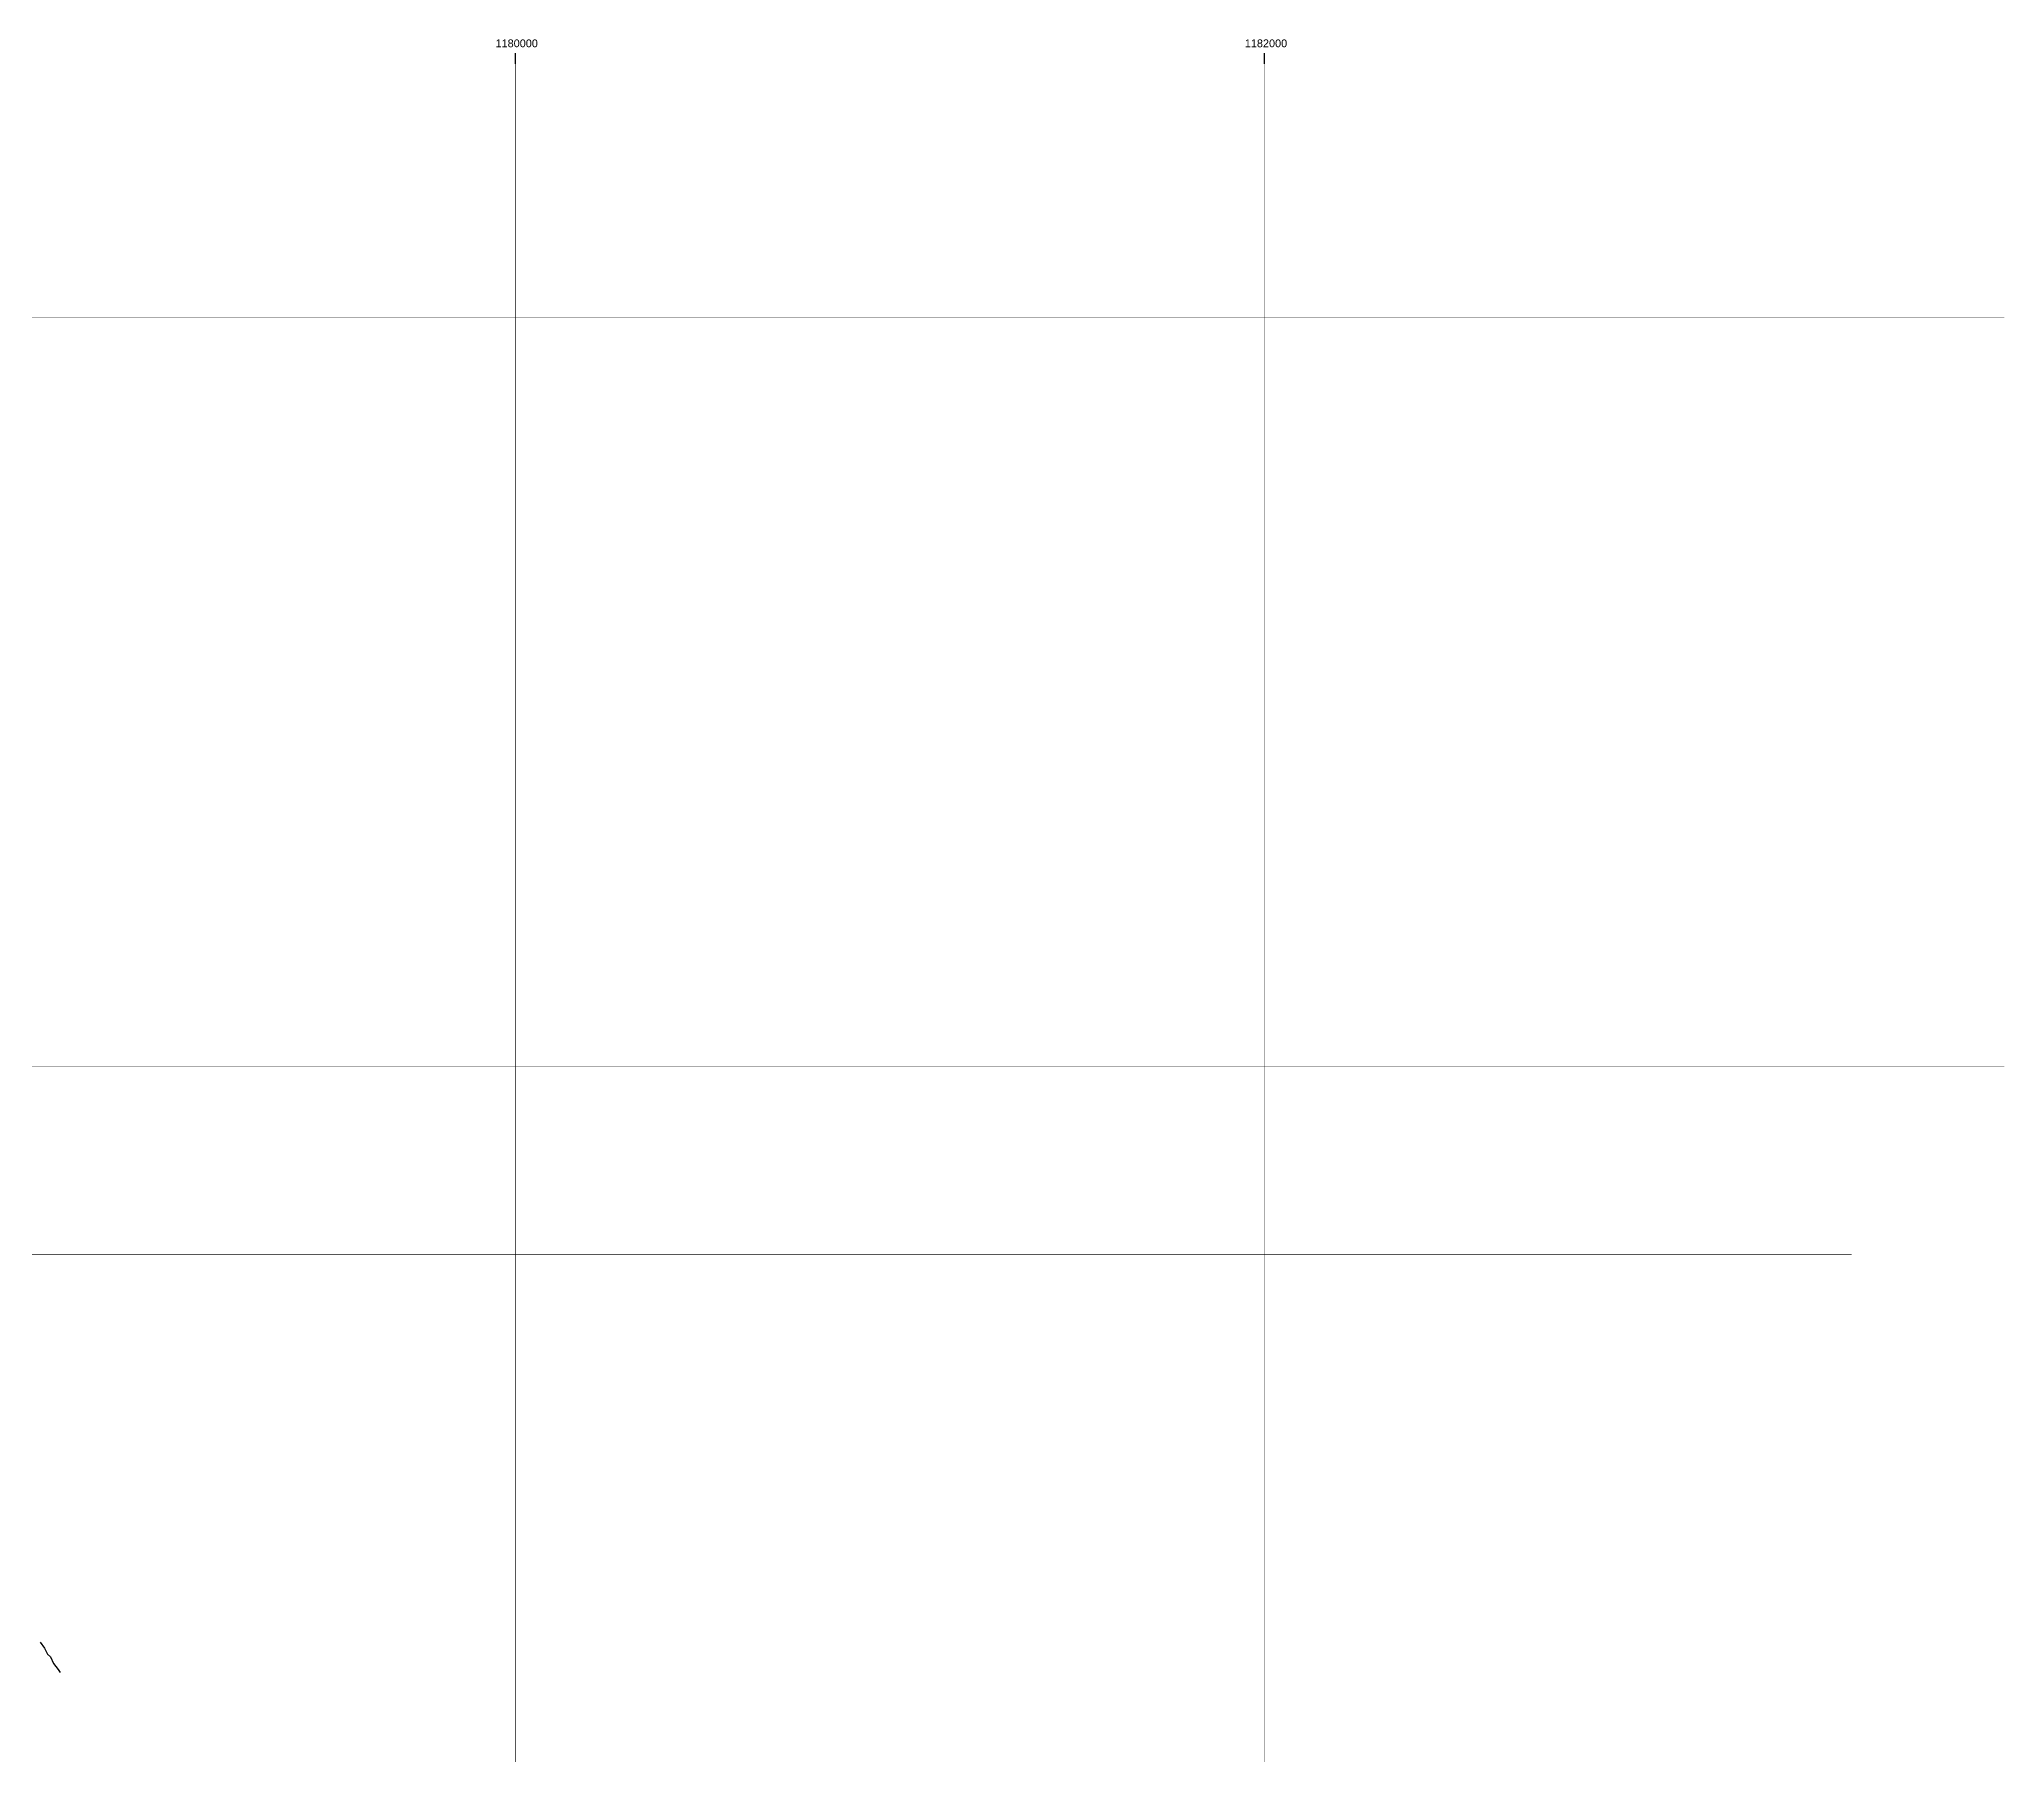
# Model space of a CAD drawing. Header units: millimetres. Extents: x -3588 to 75209, y -3737 to 38254.
# Drawn here: x 6774 to 12022, y 19258 to 23836 of the extents above; entities that cross this region are included whole.
import ezdxf

# ---------------------------------------------------------------- set-up
doc = ezdxf.new("R2010")
doc.units = ezdxf.units.MM
doc.layers.add('P', color=253, linetype='Continuous')
doc.layers.add('T', color=7, linetype='Continuous')

msp = doc.modelspace()

# ---------------------------------------------------------------- linework, layer by layer
at = {"layer": 'P', "const_width": 1.2}
for points in [[(8045.488, 14444.355), (8045.488, 23770.582)], [(10045.488, 14444.355), (10045.488, 23770.582)], [(-3179.405, 23094.217), (12021.226, 23094.217)], [(-3179.405, 21094.49), (12021.226, 21094.49)], [(-3587.169, 20592), (11613.461, 20592)]]:
    msp.add_lwpolyline(points, dxfattribs=at)
at = {"layer": 'P'}
for points in [[(8045.488, 23770.582), (8045.488, 23798.813)], [(10045.488, 23770.582), (10045.488, 23798.813)], [(6777.161, 19558.005), (6788.172, 19541.633), (6796.366, 19525.534), (6804.272, 19518.764), (6812.45, 19500.984), (6824.596, 19484.884), (6830.23, 19476.706)]]:
    msp.add_lwpolyline(points, dxfattribs=at)

# ---------------------------------------------------------------- texts
at = {"layer": 'T', "char_height": 20.80483, "attachment_point": 1}
for s, insert in [('{\\fArial|b0|i0|c0|p18;1180000}', (7992.515, 23835.622)), ('{\\fArial|b0|i0|c0|p18;1182000}', (9992.979, 23835.622))]:
    msp.add_mtext(s, dxfattribs=dict(at, insert=insert))

doc.saveas('drawing.dxf')
